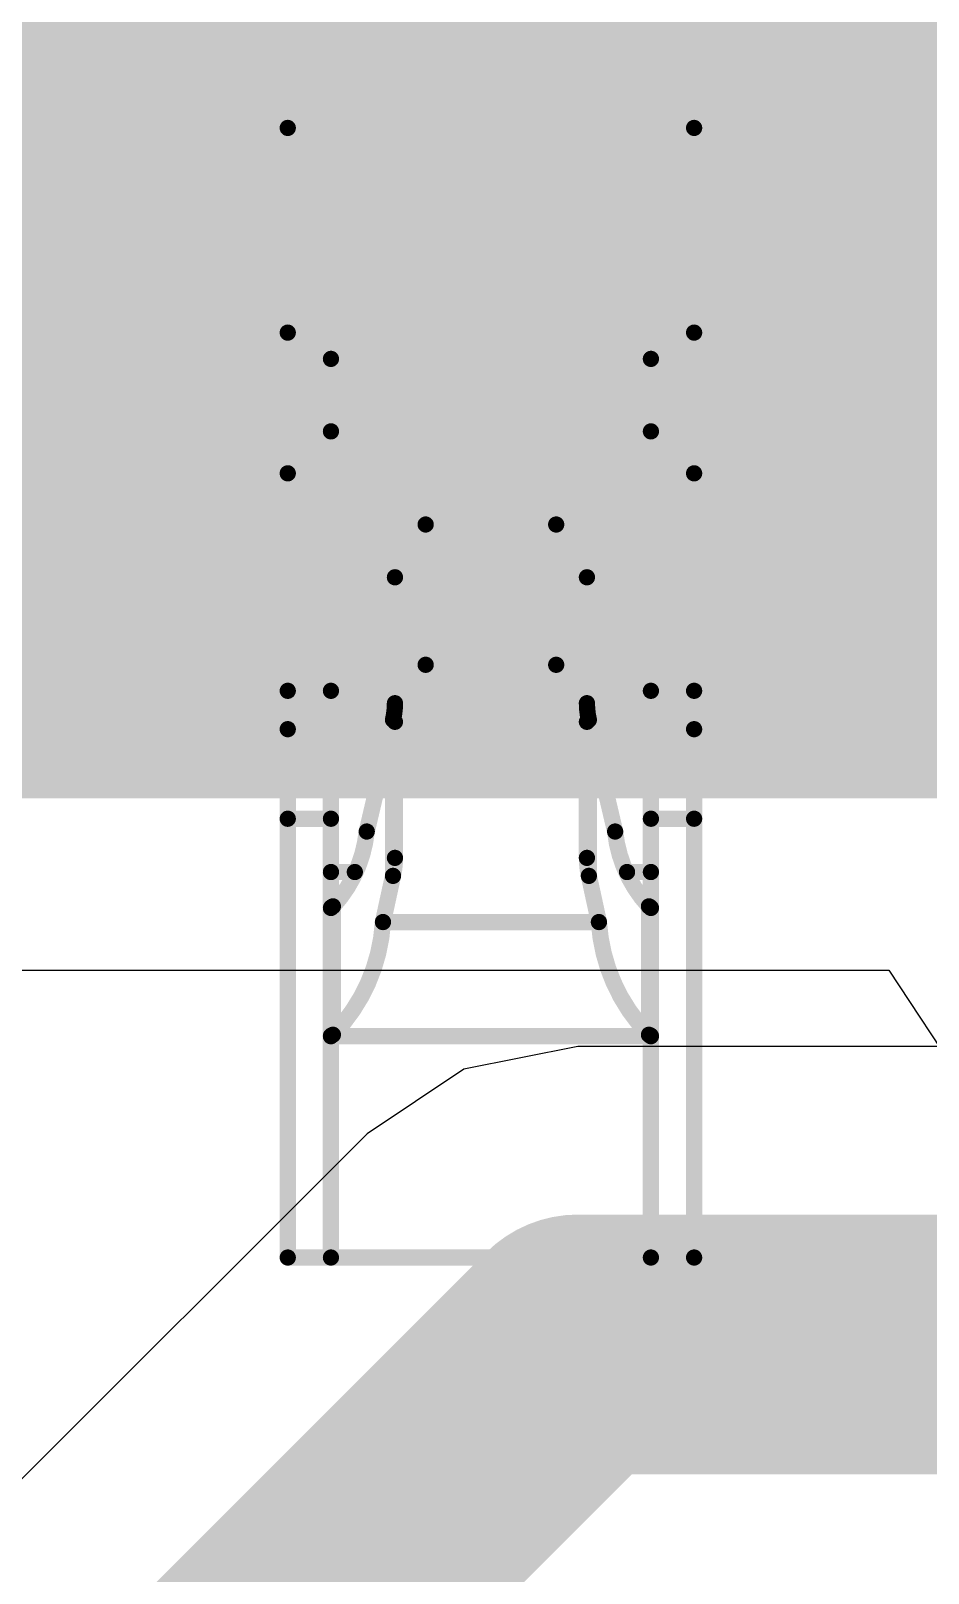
# Model space of a CAD drawing. Header units: inches. Extents: x -6 to 5433, y -4 to 5447.
# Drawn here: x 10.76 to 11.462, y 27.405 to 28.611 of the extents above; entities that cross this region are included whole.
import ezdxf

# ---------------------------------------------------------------- set-up
doc = ezdxf.new("R2010")
doc.units = ezdxf.units.IN
for name, color, linetype in [('Bottom Layer', 5, 'Continuous'), ('Mechanical 4', 56, 'Continuous'), ('Top Layer', 1, 'Continuous'), ('Top Paste', 8, 'Continuous'), ('Top Solder', 216, 'Continuous')]:
    doc.layers.add(name, color=color, linetype=linetype)

# ---------------------------------------------------------------- blocks, each defined once
blk = doc.blocks.new('QTH_030_01_L_D_A_K_TR_154')
at = {"layer": 'Top Layer'}
blk.add_hatch(color=1, dxfattribs=at).paths.add_polyline_path([(0.8249996199999998, 0.32000063), (5.52500038, 0.32000063), (5.52500038, -0.32000063), (0.8249996199999998, -0.32000063)])
at = {"layer": 'Top Paste'}
blk.add_hatch(color=8, dxfattribs=at).paths.add_polyline_path([(0.8249996199999998, 0.32000063), (5.52500038, 0.32000063), (5.52500038, -0.32000063), (0.8249996199999998, -0.32000063)])
at = {"layer": 'Top Solder'}
blk.add_hatch(color=216, dxfattribs=at).paths.add_polyline_path([(0.7233996199999999, 0.42160063), (5.62660038, 0.42160063), (5.62660038, -0.42160063), (0.7233996199999999, -0.42160063)])

msp = doc.modelspace()

# ---------------------------------------------------------------- linework, layer by layer
at = {"layer": 'Bottom Layer'}
for p, q in [((5.0324512, 27.87647968), (11.43083058, 27.87647968)), ((11.43083058, 27.87647968), (11.51448294, 27.74947714))]:
    msp.add_line(p, q, dxfattribs=at)
msp.add_lwpolyline([(4.871544739999999, 28.26494474, 0.508, 0.508, 0), (13.03822132, 28.26494474, 0.508, 0.508, 0)], format="xyseb", dxfattribs=at)
at = {"layer": 'Mechanical 4'}
for points in [[(10.9611541, 28.53494674, 0.0127, 0.0127, 0), (11.2786541, 28.53494674, 0.0127, 0.0127, 0)], [(10.9611541, 28.06494514, 0.0127, 0.0127, 0), (10.9611541, 28.53494674, 0.0127, 0.0127, 0)], [(11.2786541, 28.06494514, 0.0127, 0.0127, 0), (11.2786541, 28.53494674, 0.0127, 0.0127, 0)], [(10.9611541, 28.37494452, 0.0127, 0.0127, 0), (11.2786541, 28.37494452, 0.0127, 0.0127, 0)], [(10.99490562, 28.35440862, 0.0127, 0.0127, 0), (11.24490512, 28.35440862, 0.0127, 0.0127, 0)], [(10.99490562, 27.65194622, 0.0127, 0.0127, 0), (10.99490562, 28.35440862, 0.0127, 0.0127, 0)], [(11.24490512, 27.65194622, 0.0127, 0.0127, 0), (11.24490512, 28.35440862, 0.0127, 0.0127, 0)], [(10.99490562, 28.29773868, 0.0127, 0.0127, 0), (11.24490512, 28.29773868, 0.0127, 0.0127, 0)], [(10.6436541, 28.26494474, 0.0127, 0.0127, 0), (10.9611541, 28.26494474, 0.0127, 0.0127, 0)], [(11.2786541, 28.26494474, 0.0127, 0.0127, 0), (11.5961541, 28.26494474, 0.0127, 0.0127, 0)], [(11.04490552, 28.18369522, 0.0127, 0.0127, -0.2473774344944057), (11.0689136, 28.22494482, 0.0127, 0.0127, 0)], [(11.06891614, 28.11528286, 0.0127, 0.0127, 0), (11.06891614, 28.22494482, 0.0127, 0.0127, 0)], [(11.06891614, 28.22494482, 0.0127, 0.0127, 0), (11.1708946, 28.22494482, 0.0127, 0.0127, 0)], [(11.1708946, 28.11528286, 0.0127, 0.0127, 0), (11.1708946, 28.22494482, 0.0127, 0.0127, 0)], [(11.17089714, 28.22494482, 0.0127, 0.0127, -0.2473774344944055), (11.19490522, 28.18369522, 0.0127, 0.0127, 0)], [(11.04490552, 27.96434844, 0.0127, 0.0127, 0), (11.04490552, 28.18369522, 0.0127, 0.0127, 0)], [(11.19490522, 27.96434844, 0.0127, 0.0127, 0), (11.19490522, 28.18369522, 0.0127, 0.0127, 0)], [(11.04490552, 28.07071348, 0.0127, 0.0127, -0.2374800627721871), (11.0689136, 28.1152854, 0.0127, 0.0127, 0)], [(11.06891614, 28.11528286, 0.0127, 0.0127, 0), (11.1708946, 28.11528286, 0.0127, 0.0127, 0)], [(11.17089714, 28.1152854, 0.0127, 0.0127, -0.2374800627721868), (11.19490522, 28.07071348, 0.0127, 0.0127, 0)], [(10.9611541, 28.09494508, 0.0127, 0.0127, 0), (10.99490562, 28.09494508, 0.0127, 0.0127, 0)], [(11.04490552, 28.08525752, 0.0127, 0.0127, -0.05786385222271111), (11.0433866, 28.07223494, 0.0127, 0.0127, 0)], [(11.19642414, 28.07223494, 0.0127, 0.0127, -0.05786385222358634), (11.19490522, 28.08525752, 0.0127, 0.0127, 0)], [(11.24490512, 28.09494508, 0.0127, 0.0127, 0), (11.2786541, 28.09494508, 0.0127, 0.0127, 0)], [(10.6436541, 28.06494514, 0.0127, 0.0127, 0), (10.9611541, 28.06494514, 0.0127, 0.0127, 0)], [(10.9611541, 27.65194622, 0.0127, 0.0127, 0), (10.9611541, 28.06494514, 0.0127, 0.0127, 0)], [(11.0228634, 27.9849453, 0.0127, 0.0127, 0), (11.0433866, 28.07223494, 0.0127, 0.0127, 0)], [(11.0433866, 27.95027684, 0.0127, 0.0127, 0), (11.0433866, 28.07223494, 0.0127, 0.0127, 0)], [(11.19642414, 28.07223494, 0.0127, 0.0127, 0), (11.2169448, 27.9849453, 0.0127, 0.0127, 0)], [(11.19642414, 27.95027684, 0.0127, 0.0127, 0), (11.19642414, 28.07223494, 0.0127, 0.0127, 0)], [(11.2786541, 28.06494514, 0.0127, 0.0127, 0), (11.5961541, 28.06494514, 0.0127, 0.0127, 0)], [(11.2786541, 27.65194622, 0.0127, 0.0127, 0), (11.2786541, 28.06494514, 0.0127, 0.0127, 0)], [(10.9611541, 27.99494528, 0.0127, 0.0127, 0), (10.99490562, 27.99494528, 0.0127, 0.0127, 0)], [(11.24490512, 27.99494528, 0.0127, 0.0127, 0), (11.2786541, 27.99494528, 0.0127, 0.0127, 0)], [(11.02286594, 27.98494784, 0.0127, 0.0127, -0.1625906327552088), (10.99642454, 27.92645418, 0.0127, 0.0127, 0)], [(11.2433862, 27.92645418, 0.0127, 0.0127, -0.1625906327552086), (11.2169448, 27.98494784, 0.0127, 0.0127, 0)], [(11.04490552, 27.96434844, 0.0127, 0.0127, -0.05365793627952005), (11.0433866, 27.95027684, 0.0127, 0.0127, 0)], [(11.19642414, 27.95027684, 0.0127, 0.0127, -0.05365793627908281), (11.19490522, 27.96434844, 0.0127, 0.0127, 0)], [(10.99490562, 27.95328166, 0.0127, 0.0127, 0), (11.013567, 27.95328166, 0.0127, 0.0127, 0)], [(11.22624374, 27.95328166, 0.0127, 0.0127, 0), (11.24490512, 27.95328166, 0.0127, 0.0127, 0)], [(11.03553292, 27.91417836, 0.0127, 0.0127, 0), (11.0433866, 27.95027684, 0.0127, 0.0127, 0)], [(11.19642414, 27.95027684, 0.0127, 0.0127, 0), (11.20427782, 27.91417836, 0.0127, 0.0127, 0)], [(10.99490562, 27.92521466, 0.0127, 0.0127, -0.01102176049640272), (10.99494118, 27.92530102, 0.0127, 0.0127, 0)], [(10.99494118, 27.92530102, 0.0127, 0.0127, -0.02840440644803519), (10.9949869, 27.92538992, 0.0127, 0.0127, 0)], [(10.9949869, 27.92538992, 0.0127, 0.0127, -0.03504147042334659), (10.99505294, 27.92548644, 0.0127, 0.0127, 0)], [(10.99505294, 27.92548644, 0.0127, 0.0127, -0.03231858311401), (10.995152, 27.92559312, 0.0127, 0.0127, 0)], [(10.995152, 27.92559312, 0.0127, 0.0127, -0.02446223682035822), (10.99528916, 27.9257125, 0.0127, 0.0127, 0)], [(10.9952917, 27.92570996, 0.0127, 0.0127, -0.01372918967034954), (10.9954695, 27.92584458, 0.0127, 0.0127, 0)], [(10.9954695, 27.92584458, 0.0127, 0.0127, -0.00811999275181748), (10.99568032, 27.92598681999999, 0.0127, 0.0127, 0)], [(10.99567778, 27.92598936, 0.0127, 0.0127, -0.004820635618404659), (10.995914, 27.92613922, 0.0127, 0.0127, 0)], [(10.995914, 27.92613922, 0.0127, 0.0127, 0), (10.99642454, 27.92645418, 0.0127, 0.0127, 0)], [(10.99642454, 27.82607592, 0.0127, 0.0127, 0), (10.99642454, 27.92645418, 0.0127, 0.0127, 0)], [(11.2433862, 27.92645418, 0.0127, 0.0127, 0), (11.2436529, 27.92629415999999, 0.0127, 0.0127, 0)], [(11.2433862, 27.82607592, 0.0127, 0.0127, 0), (11.2433862, 27.92645418, 0.0127, 0.0127, 0)], [(11.2436529, 27.92629415999999, 0.0127, 0.0127, 0), (11.24391198, 27.92613414, 0.0127, 0.0127, 0)], [(11.24390944, 27.9261316, 0.0127, 0.0127, -0.006054857903800311), (11.2441482, 27.92598174, 0.0127, 0.0127, 0)], [(11.24415074, 27.92598428, 0.0127, 0.0127, -0.01073696930327835), (11.24435648, 27.92584204, 0.0127, 0.0127, 0)], [(11.24435648, 27.9258395, 0.0127, 0.0127, -0.01856237096317823), (11.24452158, 27.9257125, 0.0127, 0.0127, 0)], [(11.24452158, 27.92571504, 0.0127, 0.0127, -0.02338621049421433), (11.24464604, 27.9255982, 0.0127, 0.0127, 0)], [(11.24464604, 27.92559566, 0.0127, 0.0127, -0.05432145113193341), (11.24480606, 27.925395, 0.0127, 0.0127, 0)], [(11.2448086, 27.92539754, 0.0127, 0.0127, -0.02859688053669461), (11.24490766, 27.92521466, 0.0127, 0.0127, 0)], [(11.03553292, 27.91418089999999, 0.0127, 0.0127, -0.1798939642534223), (10.99642454, 27.82607592, 0.0127, 0.0127, 0)], [(11.03553292, 27.91417836, 0.0127, 0.0127, 0), (11.20427782, 27.91417836, 0.0127, 0.0127, 0)], [(11.2433862, 27.82607592, 0.0127, 0.0127, -0.1798939642534224), (11.20427782, 27.91418089999999, 0.0127, 0.0127, 0)], [(10.99490562, 27.82514628, 0.0127, 0.0127, -0.01323430988303617), (10.99494118, 27.82521232, 0.0127, 0.0127, 0)], [(10.99490562, 27.82494561999999, 0.0127, 0.0127, 0), (11.24490512, 27.82494561999999, 0.0127, 0.0127, 0)], [(10.99494118, 27.82521232, 0.0127, 0.0127, -0.0326886286272921), (10.9949869, 27.8252809, 0.0127, 0.0127, 0)], [(10.9949869, 27.82527582, 0.0127, 0.0127, -0.03744583031566051), (10.99505294, 27.82534948, 0.0127, 0.0127, 0)], [(10.99505294, 27.82534948, 0.0127, 0.0127, -0.03188120460051156), (10.995152, 27.82542822, 0.0127, 0.0127, 0)], [(10.99514946, 27.82543076, 0.0127, 0.0127, -0.02261994762346544), (10.99528916, 27.8255222, 0.0127, 0.0127, 0)], [(10.99528916, 27.82551966, 0.0127, 0.0127, -0.01220889250088389), (10.99546696, 27.82561872, 0.0127, 0.0127, 0)], [(10.99546696, 27.82561872, 0.0127, 0.0127, -0.007070305403392585), (10.99567778, 27.8257254, 0.0127, 0.0127, 0)], [(10.99567778, 27.8257254, 0.0127, 0.0127, 0), (10.995914, 27.8258397, 0.0127, 0.0127, 0)], [(10.995914, 27.8258397, 0.0127, 0.0127, 0), (10.99642454, 27.82607592, 0.0127, 0.0127, 0)], [(11.2433862, 27.82607592, 0.0127, 0.0127, 0), (11.2436529, 27.825954, 0.0127, 0.0127, 0)], [(11.2436529, 27.825954, 0.0127, 0.0127, 0), (11.24391198, 27.82583716, 0.0127, 0.0127, 0)], [(11.24391198, 27.82583716, 0.0127, 0.0127, -0.005205334043242666), (11.24415074, 27.8257254, 0.0127, 0.0127, 0)], [(11.2441482, 27.82572286, 0.0127, 0.0127, -0.009375622366989385), (11.24435394, 27.82561618, 0.0127, 0.0127, 0)], [(11.24435394, 27.82561618, 0.0127, 0.0127, -0.01668702495157364), (11.24452158, 27.82551966, 0.0127, 0.0127, 0)], [(11.24452158, 27.82551966, 0.0127, 0.0127, -0.0219939169958799), (11.24464604, 27.8254333, 0.0127, 0.0127, 0)], [(11.2446435, 27.8254333, 0.0127, 0.0127, -0.02675089186959305), (11.24473748, 27.82535456, 0.0127, 0.0127, 0)], [(11.24474002, 27.82535456, 0.0127, 0.0127, -0.02828763819615664), (11.2448086, 27.82528344, 0.0127, 0.0127, 0)], [(11.2448086, 27.82528344, 0.0127, 0.0127, -0.03260546148195592), (11.24490512, 27.82514628, 0.0127, 0.0127, 0)], [(10.9611541, 27.65194622, 0.0127, 0.0127, 0), (11.2786541, 27.65194622, 0.0127, 0.0127, 0)]]:
    msp.add_lwpolyline(points, format="xyseb", dxfattribs=at)
for points in [[(10.9579791, 28.53494674, 0.00635, 0.00635, 1), (10.9643291, 28.53494674, 0.00635, 0.00635, 1)], [(10.9579791, 28.53494674, 0.00635, 0.00635, 1), (10.9643291, 28.53494674, 0.00635, 0.00635, 1)], [(11.2754791, 28.53494674, 0.00635, 0.00635, 1), (11.2818291, 28.53494674, 0.00635, 0.00635, 1)], [(11.2754791, 28.53494674, 0.00635, 0.00635, 1), (11.2818291, 28.53494674, 0.00635, 0.00635, 1)], [(10.9579791, 28.37494452, 0.00635, 0.00635, 1), (10.9643291, 28.37494452, 0.00635, 0.00635, 1)], [(11.2754791, 28.37494452, 0.00635, 0.00635, 1), (11.2818291, 28.37494452, 0.00635, 0.00635, 1)], [(10.99173062, 28.35440862, 0.00635, 0.00635, 1), (10.99808062, 28.35440862, 0.00635, 0.00635, 1)], [(10.99173062, 28.35440862, 0.00635, 0.00635, 1), (10.99808062, 28.35440862, 0.00635, 0.00635, 1)], [(11.24173012, 28.35440862, 0.00635, 0.00635, 1), (11.24808012, 28.35440862, 0.00635, 0.00635, 1)], [(11.24173012, 28.35440862, 0.00635, 0.00635, 1), (11.24808012, 28.35440862, 0.00635, 0.00635, 1)], [(10.99173062, 28.29773868, 0.00635, 0.00635, 1), (10.99808062, 28.29773868, 0.00635, 0.00635, 1)], [(11.24173012, 28.29773868, 0.00635, 0.00635, 1), (11.24808012, 28.29773868, 0.00635, 0.00635, 1)], [(10.9579791, 28.26494474, 0.00635, 0.00635, 1), (10.9643291, 28.26494474, 0.00635, 0.00635, 1)], [(11.2754791, 28.26494474, 0.00635, 0.00635, 1), (11.2818291, 28.26494474, 0.00635, 0.00635, 1)], [(11.0657386, 28.22494482, 0.00635, 0.00635, 1), (11.0720886, 28.22494482, 0.00635, 0.00635, 1)], [(11.06574114, 28.22494482, 0.00635, 0.00635, 1), (11.07209114, 28.22494482, 0.00635, 0.00635, 1)], [(11.06574114, 28.22494482, 0.00635, 0.00635, 1), (11.07209114, 28.22494482, 0.00635, 0.00635, 1)], [(11.1677196, 28.22494482, 0.00635, 0.00635, 1), (11.1740696, 28.22494482, 0.00635, 0.00635, 1)], [(11.1677196, 28.22494482, 0.00635, 0.00635, 1), (11.1740696, 28.22494482, 0.00635, 0.00635, 1)], [(11.16772214, 28.22494482, 0.00635, 0.00635, 1), (11.17407214, 28.22494482, 0.00635, 0.00635, 1)], [(11.04173052, 28.18369522, 0.00635, 0.00635, 1), (11.04808052, 28.18369522, 0.00635, 0.00635, 1)], [(11.04173052, 28.18369522, 0.00635, 0.00635, 1), (11.04808052, 28.18369522, 0.00635, 0.00635, 1)], [(11.19173022, 28.18369522, 0.00635, 0.00635, 1), (11.19808022, 28.18369522, 0.00635, 0.00635, 1)], [(11.19173022, 28.18369522, 0.00635, 0.00635, 1), (11.19808022, 28.18369522, 0.00635, 0.00635, 1)], [(11.0657386, 28.1152854, 0.00635, 0.00635, 1), (11.0720886, 28.1152854, 0.00635, 0.00635, 1)], [(11.06574114, 28.11528286, 0.00635, 0.00635, 1), (11.07209114, 28.11528286, 0.00635, 0.00635, 1)], [(11.06574114, 28.11528286, 0.00635, 0.00635, 1), (11.07209114, 28.11528286, 0.00635, 0.00635, 1)], [(11.1677196, 28.11528286, 0.00635, 0.00635, 1), (11.1740696, 28.11528286, 0.00635, 0.00635, 1)], [(11.1677196, 28.11528286, 0.00635, 0.00635, 1), (11.1740696, 28.11528286, 0.00635, 0.00635, 1)], [(11.16772214, 28.1152854, 0.00635, 0.00635, 1), (11.17407214, 28.1152854, 0.00635, 0.00635, 1)], [(10.9579791, 28.09494508, 0.00635, 0.00635, 1), (10.9643291, 28.09494508, 0.00635, 0.00635, 1)], [(10.99173062, 28.09494508, 0.00635, 0.00635, 1), (10.99808062, 28.09494508, 0.00635, 0.00635, 1)], [(11.04173052, 28.08525752, 0.00635, 0.00635, 1), (11.04808052, 28.08525752, 0.00635, 0.00635, 1)], [(11.19173022, 28.08525752, 0.00635, 0.00635, 1), (11.19808022, 28.08525752, 0.00635, 0.00635, 1)], [(11.24173012, 28.09494508, 0.00635, 0.00635, 1), (11.24808012, 28.09494508, 0.00635, 0.00635, 1)], [(11.2754791, 28.09494508, 0.00635, 0.00635, 1), (11.2818291, 28.09494508, 0.00635, 0.00635, 1)], [(10.9579791, 28.06494514, 0.00635, 0.00635, 1), (10.9643291, 28.06494514, 0.00635, 0.00635, 1)], [(10.9579791, 28.06494514, 0.00635, 0.00635, 1), (10.9643291, 28.06494514, 0.00635, 0.00635, 1)], [(10.9579791, 28.06494514, 0.00635, 0.00635, 1), (10.9643291, 28.06494514, 0.00635, 0.00635, 1)], [(11.0402116, 28.07223494, 0.00635, 0.00635, 1), (11.0465616, 28.07223494, 0.00635, 0.00635, 1)], [(11.0402116, 28.07223494, 0.00635, 0.00635, 1), (11.0465616, 28.07223494, 0.00635, 0.00635, 1)], [(11.0402116, 28.07223494, 0.00635, 0.00635, 1), (11.0465616, 28.07223494, 0.00635, 0.00635, 1)], [(11.04173052, 28.07071348, 0.00635, 0.00635, 1), (11.04808052, 28.07071348, 0.00635, 0.00635, 1)], [(11.19173022, 28.07071348, 0.00635, 0.00635, 1), (11.19808022, 28.07071348, 0.00635, 0.00635, 1)], [(11.19324914, 28.07223494, 0.00635, 0.00635, 1), (11.19959914, 28.07223494, 0.00635, 0.00635, 1)], [(11.19324914, 28.07223494, 0.00635, 0.00635, 1), (11.19959914, 28.07223494, 0.00635, 0.00635, 1)], [(11.19324914, 28.07223494, 0.00635, 0.00635, 1), (11.19959914, 28.07223494, 0.00635, 0.00635, 1)], [(11.2754791, 28.06494514, 0.00635, 0.00635, 1), (11.2818291, 28.06494514, 0.00635, 0.00635, 1)], [(11.2754791, 28.06494514, 0.00635, 0.00635, 1), (11.2818291, 28.06494514, 0.00635, 0.00635, 1)], [(11.2754791, 28.06494514, 0.00635, 0.00635, 1), (11.2818291, 28.06494514, 0.00635, 0.00635, 1)], [(10.9579791, 27.99494528, 0.00635, 0.00635, 1), (10.9643291, 27.99494528, 0.00635, 0.00635, 1)], [(10.99173062, 27.99494528, 0.00635, 0.00635, 1), (10.99808062, 27.99494528, 0.00635, 0.00635, 1)], [(11.24173012, 27.99494528, 0.00635, 0.00635, 1), (11.24808012, 27.99494528, 0.00635, 0.00635, 1)], [(11.2754791, 27.99494528, 0.00635, 0.00635, 1), (11.2818291, 27.99494528, 0.00635, 0.00635, 1)], [(11.0196884, 27.9849453, 0.00635, 0.00635, 1), (11.0260384, 27.9849453, 0.00635, 0.00635, 1)], [(11.01969094, 27.98494784, 0.00635, 0.00635, 1), (11.02604094, 27.98494784, 0.00635, 0.00635, 1)], [(11.2137698, 27.98494784, 0.00635, 0.00635, 1), (11.2201198, 27.98494784, 0.00635, 0.00635, 1)], [(11.2137698, 27.9849453, 0.00635, 0.00635, 1), (11.2201198, 27.9849453, 0.00635, 0.00635, 1)], [(11.04173052, 27.96434844, 0.00635, 0.00635, 1), (11.04808052, 27.96434844, 0.00635, 0.00635, 1)], [(11.04173052, 27.96434844, 0.00635, 0.00635, 1), (11.04808052, 27.96434844, 0.00635, 0.00635, 1)], [(11.19173022, 27.96434844, 0.00635, 0.00635, 1), (11.19808022, 27.96434844, 0.00635, 0.00635, 1)], [(11.19173022, 27.96434844, 0.00635, 0.00635, 1), (11.19808022, 27.96434844, 0.00635, 0.00635, 1)], [(10.99173062, 27.95328166, 0.00635, 0.00635, 1), (10.99808062, 27.95328166, 0.00635, 0.00635, 1)], [(11.010392, 27.95328166, 0.00635, 0.00635, 1), (11.016742, 27.95328166, 0.00635, 0.00635, 1)], [(11.22306874, 27.95328166, 0.00635, 0.00635, 1), (11.22941874, 27.95328166, 0.00635, 0.00635, 1)], [(11.24173012, 27.95328166, 0.00635, 0.00635, 1), (11.24808012, 27.95328166, 0.00635, 0.00635, 1)], [(11.0402116, 27.95027684, 0.00635, 0.00635, 1), (11.0465616, 27.95027684, 0.00635, 0.00635, 1)], [(11.0402116, 27.95027684, 0.00635, 0.00635, 1), (11.0465616, 27.95027684, 0.00635, 0.00635, 1)], [(11.0402116, 27.95027684, 0.00635, 0.00635, 1), (11.0465616, 27.95027684, 0.00635, 0.00635, 1)], [(11.19324914, 27.95027684, 0.00635, 0.00635, 1), (11.19959914, 27.95027684, 0.00635, 0.00635, 1)], [(11.19324914, 27.95027684, 0.00635, 0.00635, 1), (11.19959914, 27.95027684, 0.00635, 0.00635, 1)], [(11.19324914, 27.95027684, 0.00635, 0.00635, 1), (11.19959914, 27.95027684, 0.00635, 0.00635, 1)], [(10.99173062, 27.92521466, 0.00635, 0.00635, 1), (10.99808062, 27.92521466, 0.00635, 0.00635, 1)], [(10.99176618, 27.92530102, 0.00635, 0.00635, 1), (10.99811618, 27.92530102, 0.00635, 0.00635, 1)], [(10.99176618, 27.92530102, 0.00635, 0.00635, 1), (10.99811618, 27.92530102, 0.00635, 0.00635, 1)], [(10.9918119, 27.92538992, 0.00635, 0.00635, 1), (10.9981619, 27.92538992, 0.00635, 0.00635, 1)], [(10.9918119, 27.92538992, 0.00635, 0.00635, 1), (10.9981619, 27.92538992, 0.00635, 0.00635, 1)], [(10.99187794, 27.92548644, 0.00635, 0.00635, 1), (10.99822794, 27.92548644, 0.00635, 0.00635, 1)], [(10.99187794, 27.92548644, 0.00635, 0.00635, 1), (10.99822794, 27.92548644, 0.00635, 0.00635, 1)], [(10.991977, 27.92559312, 0.00635, 0.00635, 1), (10.998327, 27.92559312, 0.00635, 0.00635, 1)], [(10.991977, 27.92559312, 0.00635, 0.00635, 1), (10.998327, 27.92559312, 0.00635, 0.00635, 1)], [(10.99211416, 27.9257125, 0.00635, 0.00635, 1), (10.99846416, 27.9257125, 0.00635, 0.00635, 1)], [(10.9921167, 27.92570996, 0.00635, 0.00635, 1), (10.9984667, 27.92570996, 0.00635, 0.00635, 1)], [(10.9922945, 27.92584458, 0.00635, 0.00635, 1), (10.9986445, 27.92584458, 0.00635, 0.00635, 1)], [(10.9922945, 27.92584458, 0.00635, 0.00635, 1), (10.9986445, 27.92584458, 0.00635, 0.00635, 1)], [(10.99250278, 27.92598936, 0.00635, 0.00635, 1), (10.99885278, 27.92598936, 0.00635, 0.00635, 1)], [(10.99250532, 27.92598681999999, 0.00635, 0.00635, 1), (10.99885532, 27.92598681999999, 0.00635, 0.00635, 1)], [(10.992739, 27.92613922, 0.00635, 0.00635, 1), (10.999089, 27.92613922, 0.00635, 0.00635, 1)], [(10.992739, 27.92613922, 0.00635, 0.00635, 1), (10.999089, 27.92613922, 0.00635, 0.00635, 1)], [(10.99324954, 27.92645418, 0.00635, 0.00635, 1), (10.99959954, 27.92645418, 0.00635, 0.00635, 1)], [(10.99324954, 27.92645418, 0.00635, 0.00635, 1), (10.99959954, 27.92645418, 0.00635, 0.00635, 1)], [(10.99324954, 27.92645418, 0.00635, 0.00635, 1), (10.99959954, 27.92645418, 0.00635, 0.00635, 1)], [(11.2402112, 27.92645418, 0.00635, 0.00635, 1), (11.2465612, 27.92645418, 0.00635, 0.00635, 1)], [(11.2402112, 27.92645418, 0.00635, 0.00635, 1), (11.2465612, 27.92645418, 0.00635, 0.00635, 1)], [(11.2402112, 27.92645418, 0.00635, 0.00635, 1), (11.2465612, 27.92645418, 0.00635, 0.00635, 1)], [(11.2404779, 27.92629415999999, 0.00635, 0.00635, 1), (11.2468279, 27.92629415999999, 0.00635, 0.00635, 1)], [(11.2404779, 27.92629415999999, 0.00635, 0.00635, 1), (11.2468279, 27.92629415999999, 0.00635, 0.00635, 1)], [(11.24073444, 27.9261316, 0.00635, 0.00635, 1), (11.24708444, 27.9261316, 0.00635, 0.00635, 1)], [(11.24073698, 27.92613414, 0.00635, 0.00635, 1), (11.24708698, 27.92613414, 0.00635, 0.00635, 1)], [(11.2409732, 27.92598174, 0.00635, 0.00635, 1), (11.2473232, 27.92598174, 0.00635, 0.00635, 1)], [(11.24097574, 27.92598428, 0.00635, 0.00635, 1), (11.24732574, 27.92598428, 0.00635, 0.00635, 1)], [(11.24118148, 27.92584204, 0.00635, 0.00635, 1), (11.24753148, 27.92584204, 0.00635, 0.00635, 1)], [(11.24118148, 27.9258395, 0.00635, 0.00635, 1), (11.24753148, 27.9258395, 0.00635, 0.00635, 1)], [(11.24134658, 27.92571504, 0.00635, 0.00635, 1), (11.24769658, 27.92571504, 0.00635, 0.00635, 1)], [(11.24134658, 27.9257125, 0.00635, 0.00635, 1), (11.24769658, 27.9257125, 0.00635, 0.00635, 1)], [(11.24147104, 27.9255982, 0.00635, 0.00635, 1), (11.24782104, 27.9255982, 0.00635, 0.00635, 1)], [(11.24147104, 27.92559566, 0.00635, 0.00635, 1), (11.24782104, 27.92559566, 0.00635, 0.00635, 1)], [(11.24163106, 27.925395, 0.00635, 0.00635, 1), (11.24798106, 27.925395, 0.00635, 0.00635, 1)], [(11.2416336, 27.92539754, 0.00635, 0.00635, 1), (11.2479836, 27.92539754, 0.00635, 0.00635, 1)], [(11.24173266, 27.92521466, 0.00635, 0.00635, 1), (11.24808266, 27.92521466, 0.00635, 0.00635, 1)], [(11.03235792, 27.91418089999999, 0.00635, 0.00635, 1), (11.03870792, 27.91418089999999, 0.00635, 0.00635, 1)], [(11.03235792, 27.91417836, 0.00635, 0.00635, 1), (11.03870792, 27.91417836, 0.00635, 0.00635, 1)], [(11.03235792, 27.91417836, 0.00635, 0.00635, 1), (11.03870792, 27.91417836, 0.00635, 0.00635, 1)], [(11.20110282, 27.91418089999999, 0.00635, 0.00635, 1), (11.20745282, 27.91418089999999, 0.00635, 0.00635, 1)], [(11.20110282, 27.91417836, 0.00635, 0.00635, 1), (11.20745282, 27.91417836, 0.00635, 0.00635, 1)], [(11.20110282, 27.91417836, 0.00635, 0.00635, 1), (11.20745282, 27.91417836, 0.00635, 0.00635, 1)], [(10.99173062, 27.82514628, 0.00635, 0.00635, 1), (10.99808062, 27.82514628, 0.00635, 0.00635, 1)], [(10.99173062, 27.82494561999999, 0.00635, 0.00635, 1), (10.99808062, 27.82494561999999, 0.00635, 0.00635, 1)], [(10.99176618, 27.82521232, 0.00635, 0.00635, 1), (10.99811618, 27.82521232, 0.00635, 0.00635, 1)], [(10.99176618, 27.82521232, 0.00635, 0.00635, 1), (10.99811618, 27.82521232, 0.00635, 0.00635, 1)], [(10.9918119, 27.8252809, 0.00635, 0.00635, 1), (10.9981619, 27.8252809, 0.00635, 0.00635, 1)], [(10.9918119, 27.82527582, 0.00635, 0.00635, 1), (10.9981619, 27.82527582, 0.00635, 0.00635, 1)], [(10.99187794, 27.82534948, 0.00635, 0.00635, 1), (10.99822794, 27.82534948, 0.00635, 0.00635, 1)], [(10.99187794, 27.82534948, 0.00635, 0.00635, 1), (10.99822794, 27.82534948, 0.00635, 0.00635, 1)], [(10.99197446, 27.82543076, 0.00635, 0.00635, 1), (10.99832446, 27.82543076, 0.00635, 0.00635, 1)], [(10.991977, 27.82542822, 0.00635, 0.00635, 1), (10.998327, 27.82542822, 0.00635, 0.00635, 1)], [(10.99211416, 27.8255222, 0.00635, 0.00635, 1), (10.99846416, 27.8255222, 0.00635, 0.00635, 1)], [(10.99211416, 27.82551966, 0.00635, 0.00635, 1), (10.99846416, 27.82551966, 0.00635, 0.00635, 1)], [(10.99229196, 27.82561872, 0.00635, 0.00635, 1), (10.99864196, 27.82561872, 0.00635, 0.00635, 1)], [(10.99229196, 27.82561872, 0.00635, 0.00635, 1), (10.99864196, 27.82561872, 0.00635, 0.00635, 1)], [(10.99250278, 27.8257254, 0.00635, 0.00635, 1), (10.99885278, 27.8257254, 0.00635, 0.00635, 1)], [(10.99250278, 27.8257254, 0.00635, 0.00635, 1), (10.99885278, 27.8257254, 0.00635, 0.00635, 1)], [(10.992739, 27.8258397, 0.00635, 0.00635, 1), (10.999089, 27.8258397, 0.00635, 0.00635, 1)], [(10.992739, 27.8258397, 0.00635, 0.00635, 1), (10.999089, 27.8258397, 0.00635, 0.00635, 1)], [(10.99324954, 27.82607592, 0.00635, 0.00635, 1), (10.99959954, 27.82607592, 0.00635, 0.00635, 1)], [(10.99324954, 27.82607592, 0.00635, 0.00635, 1), (10.99959954, 27.82607592, 0.00635, 0.00635, 1)], [(10.99324954, 27.82607592, 0.00635, 0.00635, 1), (10.99959954, 27.82607592, 0.00635, 0.00635, 1)], [(11.2402112, 27.82607592, 0.00635, 0.00635, 1), (11.2465612, 27.82607592, 0.00635, 0.00635, 1)], [(11.2402112, 27.82607592, 0.00635, 0.00635, 1), (11.2465612, 27.82607592, 0.00635, 0.00635, 1)], [(11.2402112, 27.82607592, 0.00635, 0.00635, 1), (11.2465612, 27.82607592, 0.00635, 0.00635, 1)], [(11.2404779, 27.825954, 0.00635, 0.00635, 1), (11.2468279, 27.825954, 0.00635, 0.00635, 1)], [(11.2404779, 27.825954, 0.00635, 0.00635, 1), (11.2468279, 27.825954, 0.00635, 0.00635, 1)], [(11.24073698, 27.82583716, 0.00635, 0.00635, 1), (11.24708698, 27.82583716, 0.00635, 0.00635, 1)], [(11.24073698, 27.82583716, 0.00635, 0.00635, 1), (11.24708698, 27.82583716, 0.00635, 0.00635, 1)], [(11.2409732, 27.82572286, 0.00635, 0.00635, 1), (11.2473232, 27.82572286, 0.00635, 0.00635, 1)], [(11.24097574, 27.8257254, 0.00635, 0.00635, 1), (11.24732574, 27.8257254, 0.00635, 0.00635, 1)], [(11.24117894, 27.82561618, 0.00635, 0.00635, 1), (11.24752894, 27.82561618, 0.00635, 0.00635, 1)], [(11.24117894, 27.82561618, 0.00635, 0.00635, 1), (11.24752894, 27.82561618, 0.00635, 0.00635, 1)], [(11.24134658, 27.82551966, 0.00635, 0.00635, 1), (11.24769658, 27.82551966, 0.00635, 0.00635, 1)], [(11.24134658, 27.82551966, 0.00635, 0.00635, 1), (11.24769658, 27.82551966, 0.00635, 0.00635, 1)], [(11.2414685, 27.8254333, 0.00635, 0.00635, 1), (11.2478185, 27.8254333, 0.00635, 0.00635, 1)], [(11.24147104, 27.8254333, 0.00635, 0.00635, 1), (11.24782104, 27.8254333, 0.00635, 0.00635, 1)], [(11.24156248, 27.82535456, 0.00635, 0.00635, 1), (11.24791248, 27.82535456, 0.00635, 0.00635, 1)], [(11.24156502, 27.82535456, 0.00635, 0.00635, 1), (11.24791502, 27.82535456, 0.00635, 0.00635, 1)], [(11.2416336, 27.82528344, 0.00635, 0.00635, 1), (11.2479836, 27.82528344, 0.00635, 0.00635, 1)], [(11.2416336, 27.82528344, 0.00635, 0.00635, 1), (11.2479836, 27.82528344, 0.00635, 0.00635, 1)], [(11.24173012, 27.82514628, 0.00635, 0.00635, 1), (11.24808012, 27.82514628, 0.00635, 0.00635, 1)], [(11.24173012, 27.82494561999999, 0.00635, 0.00635, 1), (11.24808012, 27.82494561999999, 0.00635, 0.00635, 1)], [(10.9579791, 27.65194622, 0.00635, 0.00635, 1), (10.9643291, 27.65194622, 0.00635, 0.00635, 1)], [(10.9579791, 27.65194622, 0.00635, 0.00635, 1), (10.9643291, 27.65194622, 0.00635, 0.00635, 1)], [(10.99173062, 27.65194622, 0.00635, 0.00635, 1), (10.99808062, 27.65194622, 0.00635, 0.00635, 1)], [(11.24173012, 27.65194622, 0.00635, 0.00635, 1), (11.24808012, 27.65194622, 0.00635, 0.00635, 1)], [(11.2754791, 27.65194622, 0.00635, 0.00635, 1), (11.2818291, 27.65194622, 0.00635, 0.00635, 1)], [(11.2754791, 27.65194622, 0.00635, 0.00635, 1), (11.2818291, 27.65194622, 0.00635, 0.00635, 1)]]:
    msp.add_lwpolyline(points, format="xyseb", close=True, dxfattribs=at)
at = {"layer": 'Top Layer'}
for p, q in [((11.18790498, 27.81702336), (11.09871034, 27.79928146)), ((11.54246358, 27.81702336), (11.18790498, 27.81702336)), ((11.09871034, 27.79928146), (11.02309454, 27.74875578)), ((11.02309454, 27.74875578), (10.3957882, 27.12144944))]:
    msp.add_line(p, q, dxfattribs=at)
for points in [[(10.56059864, 26.956639, 0.2032, 0.2032, 0), (11.18790498, 27.58394534, 0.2032, 0.2032, 0)], [(11.18790498, 27.58394534, 0.2032, 0.2032, 0), (11.90809658, 27.58394534, 0.2032, 0.2032, 0)]]:
    msp.add_lwpolyline(points, format="xyseb", dxfattribs=at)
msp.add_lwpolyline([(11.13710498, 27.58394534, 0.1016, 0.1016, 1), (11.23870498, 27.58394534, 0.1016, 0.1016, 1)], format="xyseb", close=True, dxfattribs=at)
msp.add_lwpolyline([(11.13710498, 27.58394534, 0.1016, 0.1016, 1), (11.23870498, 27.58394534, 0.1016, 0.1016, 1)], format="xyseb", close=True, dxfattribs=at)

# ---------------------------------------------------------------- block references
at = {"rotation": 180}
msp.add_blockref('QTH_030_01_L_D_A_K_TR_154', (15.3105993, 28.85674696), dxfattribs=at)

doc.saveas('drawing.dxf')
